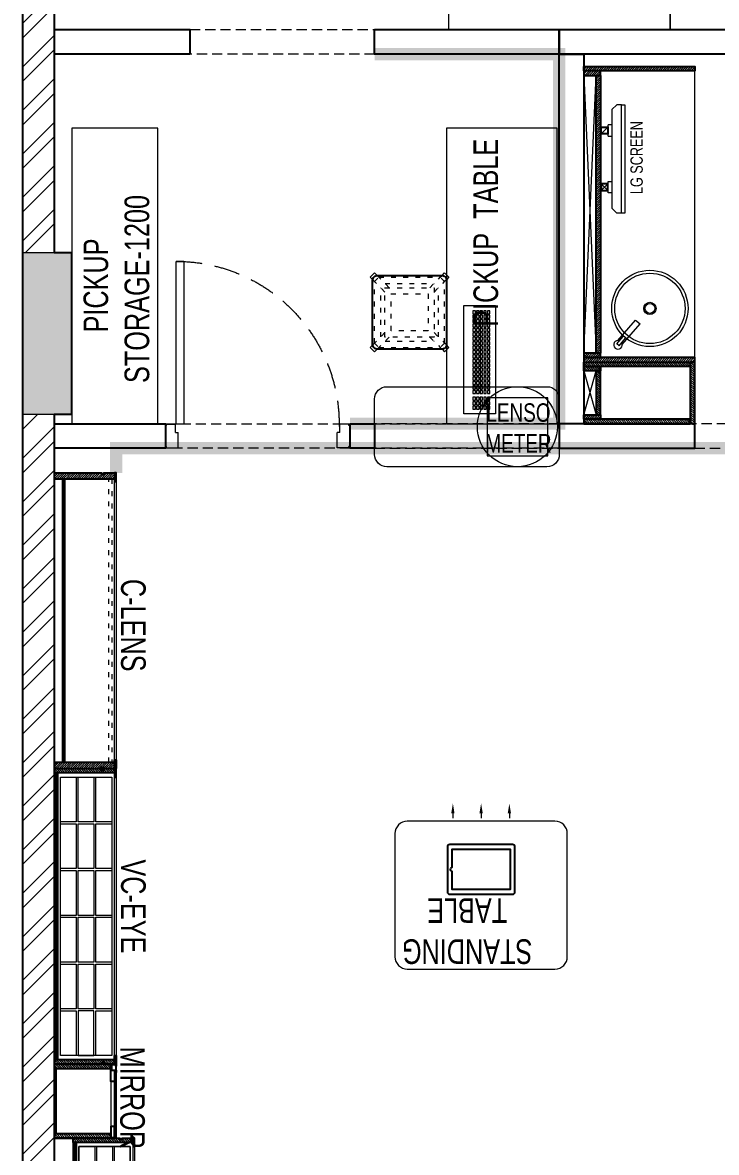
# Model space of a CAD drawing. Header units: feet. Extents: x 9275333 to 9283548, y -6870267 to -6855314.
# Drawn here: x 9275338 to 9278156, y -6862962 to -6858375 of the extents above; entities that cross this region are included whole.
import ezdxf

# ---------------------------------------------------------------- set-up
doc = ezdxf.new("R2010")
doc.units = ezdxf.units.FT
doc.header["$LTSCALE"] = 33
doc.header["$MEASUREMENT"] = 0
for name, pattern in [('a_p6_plan_L18$0$HIDDEN', [0.375, 0.25, -0.125]), ('ACAD_ISO03W100', [30, 12, -18]), ('HIDDEN2', [4.7625, 3.175, -1.5875])]:
    doc.linetypes.add(name, pattern=pattern)
for name, color, linetype, lineweight in [('A-COL', 243, 'Continuous', 9), ('column hatch', 5, 'Continuous', 0), ('Door', 2, 'Continuous', 13), ('Floor-Unit', 1, 'Continuous', 13), ('LENS-DIM', 252, 'Continuous', 5), ('LENS-DOOR', 34, 'Continuous', 20), ('LENS-PARTITION', 21, 'Continuous', 25), ('LENS-TEXT', 31, 'Continuous', 5), ('LENS_CURTAIN', 5, 'a_p6_plan_L18$0$HIDDEN', 9), ('LENS_TEXT', 31, 'Continuous', 5), ('LK-EQPMT', 3, 'Continuous', 18), ('LK-FF&E FLOOR', 1, 'Continuous', 9), ('LK-FF&E WALL', 1, 'Continuous', 9), ('LK-FLUTTED FINISH', 20, 'Continuous', 30), ('LK-IT', 3, 'Continuous', 18), ('LK-MIRROR', 133, 'Continuous', 13), ('LK-TILES FINISH', 251, 'Continuous', 5), ('LN-ELEVATION-1', 81, 'Continuous', 25), ('LN-ELEVATION-2', 103, 'Continuous', 20), ('LN-ELEVATION-3', 125, 'Continuous', 18), ('LN-ELEVATION-4', 145, 'Continuous', 13), ('LN-ELEVATION-5', 167, 'Continuous', 5), ('LN-HATCH', 251, 'Continuous', 0), ('PLANO-TXT', 252, 'Continuous', 5), ('TV', 92, 'Continuous', 18)]:
    doc.layers.add(name, color=color, linetype=linetype, lineweight=lineweight)
doc.layers.add('A-WALL', color=1, linetype='Continuous')
doc.styles.add('LK TXT', font='GILC____.TTF', dxfattribs={"height": 100})
doc.styles.get("Standard").update_dxf_attribs({"font": 'GILC____.TTF'})
pattern_1 = [(45, (7858558.917, 3503823.203), (-4.4901280605, 4.4901280605), [])]
pattern_2 = [(45, (35858.5, -100655.3575), (-4.4194174, 4.4194174), [])]
pattern_3 = [(45, (7858054.0837, 3504049.203), (-4.4901280605, 4.4901280605), [])]

# ---------------------------------------------------------------- blocks, each defined once
blk = doc.blocks.new('A$C86e1028f')
at = {"layer": 'column hatch'}
h = blk.add_hatch(color=8, dxfattribs=at)
h.dxf.hatch_style = 1
h.paths.add_polyline_path([(-4273.9, 3966.2), (-4273.9, 4621.2), (-4473.9, 4621.2), (-4473.9, 3966.2)])
at = {"layer": 'LN-HATCH'}
h = blk.add_hatch(dxfattribs=at)
h.set_pattern_fill('ANSI32', color=256, scale=333, angle=180)
h.set_pattern_definition([(225, (-9479272.32, 5277809.23), (88.2999593, -88.2999593), []), (225, (-9479331.19, 5277809.23), (88.2999593, -88.2999593), [])])
h.paths.add_polyline_path([(-4343.9, -3626.8), (-4343.9, -201.8), (-4473.9, -201.8), (-4473.9, -3626.8)])
h.paths.add_polyline_path([(-4343.9, 463.2), (-4343.9, 3966.2), (-4473.9, 3966.2), (-4473.9, 463.2)])
h.paths.add_polyline_path([(-4343.9, 4621.2), (-4343.9, 8036.2), (-4473.9, 8036.2), (-4473.9, 4621.2)])
at = {"layer": 'A-COL'}
blk.add_lwpolyline([(-4273.9, 3966.2), (-4273.9, 4621.2), (-4473.9, 4621.2), (-4473.9, 3966.2)], close=True, dxfattribs=at)
at = {"layer": 'A-WALL'}
blk.add_lwpolyline([(-4268.9, -4051.8), (-4268.9, -3626.8), (-4343.9, -3626.8), (-4343.9, -201.8), (-4268.9, -201.8), (-4268.9, 463.2), (-4343.9, 463.2), (-4343.9, 3966.2), (-4273.9, 3966.2), (-4273.9, 4621.2), (-4343.9, 4621.2), (-4343.9, 8036.2), (-4243.9, 8036.2), (-4243.9, 8466.2), (-2493.9, 8466.2), (-2463.9, 8466.2), (-2393.9, 8466.2), (-2393.9, 8596.2), (-4473.9, 8596.2), (-4473.9, -4084)], dxfattribs=at)
blk = doc.blocks.new('MIRROR')
at = {"layer": 'LN-HATCH', "ltscale": 0.5}
h = blk.add_hatch(dxfattribs=at)
h.set_pattern_fill('ANSI31', color=256, scale=2)
h.set_pattern_definition([(45, (4060433.7416, 1708720.787), (-4.4901280605, 4.4901280605), [])])
h.paths.add_polyline_path([(212.9, 101.3), (230.9, 101.3), (230.9, -127.7), (212.9, -127.7)])
h.paths.add_polyline_path([(230.9, 95.3), (494.9, 95.3), (494.9, 101.3), (230.9, 101.3)])
h.paths.add_polyline_path([(512.9, 101.3), (494.9, 101.3), (494.9, -127.7), (512.9, -127.7)])
at = {"layer": 'Defpoints'}
blk.add_lwpolyline([(512.9, 101.3), (212.9, 101.3), (212.9, -148.7), (512.9, -148.7)], close=True, dxfattribs=at)
at = {"layer": 'LN-ELEVATION-1'}
for points in [[(212.9, 101.3), (230.9, 101.3), (230.9, -127.7), (212.9, -127.7)], [(230.9, 95.3), (494.9, 95.3), (494.9, 101.3), (230.9, 101.3)], [(512.9, 101.3), (494.9, 101.3), (494.9, -127.7), (512.9, -127.7)], [(259.9, -141.7), (259.9, -127.7), (214.9, -127.7), (214.9, -148.7), (223.9, -148.7), (223.9, -147.2), (216.4, -147.2), (216.4, -141.7)], [(442.9, -141.7), (442.9, -127.7), (487.9, -127.7), (487.9, -148.7), (478.9, -148.7), (478.9, -147.2), (486.4, -147.2), (486.4, -141.7)], [(504.9, -148.7), (504.9, -147.2), (509.4, -147.2), (509.4, -129.2), (487.9, -129.2), (487.9, -127.7), (510.9, -127.7), (510.9, -148.7)]]:
    blk.add_lwpolyline(points, close=True, dxfattribs=at)
at = {"layer": 'LN-ELEVATION-2'}
blk.add_lwpolyline([(259.9, -141.7), (442.9, -141.7), (442.9, -127.7), (259.9, -127.7)], close=True, dxfattribs=at)
at = {"layer": 'LN-ELEVATION-2', "color": 4, "lineweight": 0}
blk.add_lwpolyline([(216.4, -141.7), (486.4, -141.7), (486.4, -147.2), (216.4, -147.2)], close=True, dxfattribs=at)
at = {"layer": 'LN-ELEVATION-4', "ltscale": 0.5}
blk.add_line((478.9, -148.7), (223.9, -148.7), dxfattribs=at)
blk = doc.blocks.new('VC HD 1010')
at = {"layer": 'LN-HATCH', "ltscale": 0.5}
h = blk.add_hatch(dxfattribs=at)
h.set_pattern_fill('ANSI31', color=256, scale=2)
h.set_pattern_definition([(45, (3761554.586, 1795022.936), (-4.490128061, 4.490128061), [])])
h.paths.add_polyline_path([(-505.2, 24), (-505.2, -166), (-499.2, -166), (-499.2, -176), (-505.2, -176), (-505.2, -220), (-487.2, -220), (-487.2, 24)])
h = blk.add_hatch(dxfattribs=at)
h.set_pattern_fill('ANSI31', color=256, scale=2)
h.set_pattern_definition(pattern_1)
h.paths.add_polyline_path([(504.8, 24), (504.8, -166), (498.8, -166), (498.8, -176), (504.8, -176), (504.8, -220), (486.8, -220), (486.8, 24)])
h = blk.add_hatch(dxfattribs=at)
h.set_pattern_fill('ANSI31', color=256, scale=2)
h.set_pattern_definition([(45, (7858741.917, 3503823.203), (-4.4901280605, 4.4901280605), [])])
h.paths.add_polyline_path([(-470.2, -220), (-470.2, -226), (-505.2, -226), (-505.2, -220)])
h = blk.add_hatch(dxfattribs=at)
h.set_pattern_fill('ANSI31', color=256, scale=2)
h.set_pattern_definition(pattern_1)
h.paths.add_polyline_path([(476.8, -220), (476.8, -226), (511.8, -226), (511.8, -220)])
at = {"layer": 'LN-ELEVATION-1', "ltscale": 0.5}
for points in [[(-505.2, 24), (-505.2, -166), (-499.2, -166), (-499.2, -176), (-505.2, -176), (-505.2, -220), (-487.2, -220), (-487.2, 24)], [(486.8, 12), (-487.2, 12), (-487.2, 18), (486.8, 18)], [(504.8, 24), (504.8, -166), (498.8, -166), (498.8, -176), (504.8, -176), (504.8, -220), (486.8, -220), (486.8, 24)], [(-470.2, -220), (-470.2, -226), (-505.2, -226), (-505.2, -220)], [(469.8, -220), (469.8, -226), (504.8, -226), (504.8, -220)]]:
    blk.add_lwpolyline(points, close=True, dxfattribs=at)
at = {"layer": 'LN-ELEVATION-2', "ltscale": 0.5}
blk.add_lwpolyline([(470.2, 0), (-470.2, 0), (-470.2, -208), (470.2, -208)], close=True, dxfattribs=at)
at = {"layer": 'LN-ELEVATION-3', "ltscale": 0.5}
for p, q in [((-487.2, 24), (486.8, 24)), ((-470.2, -220), (469.8, -220)), ((469.8, -226), (-470.2, -226))]:
    blk.add_line(p, q, dxfattribs=at)
for points in [[(-470.2, 0), (-288.5, 0), (-288.5, -64), (-470.2, -64)], [(-280.5, 0), (-98.8, 0), (-98.8, -64), (-280.5, -64)], [(-90.8, 0), (90.8, 0), (90.8, -64), (-90.8, -64)], [(98.8, 0), (280.5, 0), (280.5, -64), (98.8, -64)], [(288.5, 0), (470.2, 0), (470.2, -64), (288.5, -64)], [(-470.2, -136), (-288.5, -136), (-288.5, -72), (-470.2, -72)], [(-280.5, -72), (-98.8, -72), (-98.8, -136), (-280.5, -136)], [(-90.8, -72), (90.8, -72), (90.8, -136), (-90.8, -136)], [(98.8, -72), (280.5, -72), (280.5, -136), (98.8, -136)], [(288.5, -72), (470.2, -72), (470.2, -136), (288.5, -136)], [(-470.2, -144), (-288.5, -144), (-288.5, -208), (-470.2, -208)], [(-280.5, -144), (-98.8, -144), (-98.8, -208), (-280.5, -208)], [(-90.8, -144), (90.8, -144), (90.8, -208), (-90.8, -208)], [(98.8, -144), (280.5, -144), (280.5, -208), (98.8, -208)], [(288.5, -144), (470.2, -144), (470.2, -208), (288.5, -208)]]:
    blk.add_lwpolyline(points, close=True, dxfattribs=at)
blk = doc.blocks.new('JJ SH 1200')
at = {"layer": 'LN-HATCH', "ltscale": 0.5}
h = blk.add_hatch(dxfattribs=at)
h.set_pattern_fill('ANSI31', color=256, scale=2)
h.set_pattern_definition([(45, (4097187.331, 1708800.267), (-4.4901280605, 4.4901280605), [])])
h.paths.add_polyline_path([(792.1, 220), (792.1, 30), (786.1, 30), (786.1, 20), (792.1, 20), (792.1, -24), (767.1, -24), (767.1, 220)])
h.paths.add_polyline_path([(-382.9, 180), (767.1, 180), (767.1, 186), (-382.9, 186)])
h.paths.add_polyline_path([(757.1, -24), (757.1, -30), (792.1, -30), (792.1, -24)])
h.paths.add_polyline_path([(-407.9, 220), (-407.9, 30), (-401.9, 30), (-401.9, 20), (-407.9, 20), (-407.9, -24), (-382.9, -24), (-382.9, 220)])
h.paths.add_polyline_path([(-372.9, -24), (-372.9, -30), (-407.9, -30), (-407.9, -24)])
at = {"layer": 'LN-ELEVATION-1', "ltscale": 0.5}
for points in [[(-407.9, 220), (-407.9, 30), (-401.9, 30), (-401.9, 20), (-407.9, 20), (-407.9, -24), (-382.9, -24), (-382.9, 220)], [(-382.9, 180), (767.1, 180), (767.1, 186), (-382.9, 186)], [(792.1, 220), (792.1, 30), (786.1, 30), (786.1, 20), (792.1, 20), (792.1, -24), (767.1, -24), (767.1, 220)], [(-372.9, -24), (-372.9, -30), (-407.9, -30), (-407.9, -24)], [(757.1, -24), (757.1, -30), (792.1, -30), (792.1, -24)]]:
    blk.add_lwpolyline(points, close=True, dxfattribs=at)
at = {"layer": 'LN-ELEVATION-3', "ltscale": 0.5}
for p, q in [((767.1, 220), (-382.9, 220)), ((757.1, -24), (-372.9, -24)), ((-372.9, -30), (757.1, -30))]:
    blk.add_line(p, q, dxfattribs=at)
at = {"layer": 'LN-ELEVATION-4', "linetype": 'ACAD_ISO03W100', "ltscale": 0.05}
blk.add_lwpolyline([(767.1, 0), (-382.9, 0), (-382.9, -12), (767.1, -12)], close=True, dxfattribs=at)
blk = doc.blocks.new('Standing Table 700X600')
at = {"layer": 'LN-ELEVATION-1', "linetype": 'ByBlock', "lineweight": -2}
for p, q in [((-114.7, -32.3), (-114.7, -12)), ((0, -32.3), (0, -12)), ((114.7, -32.3), (114.7, -12))]:
    blk.add_line(p, q, dxfattribs=at)
at = {"layer": 'LN-ELEVATION-1'}
for points in [[(-127.2, 94.5), (126.8, 94.5, 0.414214), (136.8, 104.5), (136.8, 286.5, 0.414214), (126.8, 296.5), (-127.2, 296.5, 0.414214), (-137.2, 286.5), (-137.2, 104.5, 0.414214)], [(117.2, 186), (117.2, 113.5), (-117.8, 113.5), (-117.8, 277.5), (117.2, 277.5), (117.2, 205, 0.327538), (118.6, 203.1, -0.733799), (118.6, 187.9, 0.327538)]]:
    blk.add_lwpolyline(points, format="xyb", close=True, dxfattribs=at)
at = {"layer": 'LN-ELEVATION-1', "linetype": 'ByBlock', "lineweight": -2}
for points in [[(-108.1, -32.3), (-121.4, -32.3), (-114.7, -72.3)], [(6.7, -32.3), (-6.7, -32.3), (0, -72.3)], [(121.4, -32.3), (108.1, -32.3), (114.7, -72.3)]]:
    blk.add_solid(points, dxfattribs=at)
at = {"layer": 'LN-ELEVATION-2'}
blk.add_lwpolyline([(-300, 0), (300, 0, 0.414214), (350, 50), (350, 550, 0.414214), (300, 600), (-300, 600, 0.414214), (-350, 550), (-350, 50, 0.414214)], format="xyb", close=True, dxfattribs=at)
at = {"layer": 'LENS-TEXT', "color": 7, "linetype": 'Continuous', "ltscale": 3, "insert": (56.8, 445.9), "char_height": 100, "width": 783.964, "attachment_point": 5, "style": 'LK TXT'}
blk.add_mtext('STANDING TABLE', dxfattribs=at)
blk = doc.blocks.new('rtf')
at = {"color": 0, "linetype": 'ByBlock', "lineweight": -2}
for p, q in [((16412.5, -172798.8), (16452.4, -172798.8)), ((16412.5, -172810.8), (16412.5, -172798.8)), ((16412.5, -172810.8), (16452.4, -172810.8)), ((16425.3, -172793.1), (16535.3, -172793.1)), ((16425.3, -172817.1), (16535.3, -172817.1)), ((16535.3, -172793.1), (16535.3, -172817.1))]:
    blk.add_line(p, q, dxfattribs=at)
for centre, radius, start, end in [((16412.5, -172805.1), 17.5, 21.0506, 340.9422), ((16444.5, -172804.8), 9.89, 322.6562, 37.3438)]:
    blk.add_arc(centre, radius, start, end, dxfattribs=at)
blk = doc.blocks.new('dsg')
at = {"color": 0, "linetype": 'ByBlock', "lineweight": -2}
for radius in [155, 143, 25, 20]:
    blk.add_circle((11491.5, -171102.6), radius, dxfattribs=at)
blk.add_blockref('rtf', (-5117.5, 1702.9), dxfattribs=at)
blk = doc.blocks.new('CLINIC - CABINET SINK')
at = {"layer": 'LN-HATCH', "ltscale": 0.5}
h = blk.add_hatch(dxfattribs=at)
h.set_pattern_fill('ANSI31', color=256, scale=2)
h.set_pattern_definition([(45, (4052861.5004, 1708016.356), (-4.4901280605, 4.4901280605), [])])
h.paths.add_polyline_path([(-563.4, 157), (564.6, 157), (564.6, 175), (-563.4, 175)])
h.paths.add_polyline_path([(582.6, 225), (600.6, 225), (600.6, -225), (582.6, -225)])
h.paths.add_polyline_path([(564.6, 225), (582.6, 225), (582.6, 157), (564.6, 157)])
h.paths.add_polyline_path([(-581.4, 225), (-599.4, 225), (-599.4, -225), (-581.4, -225)])
h.paths.add_polyline_path([(-581.4, 225), (-563.4, 225), (-563.4, 157), (-581.4, 157)])
at = {"layer": 'LN-ELEVATION-1', "ltscale": 0.5}
for points in [[(-581.4, 225), (-599.4, 225), (-599.4, -225), (-581.4, -225)], [(-581.4, 225), (-563.4, 225), (-563.4, 157), (-581.4, 157)], [(564.6, 225), (582.6, 225), (582.6, 157), (564.6, 157)], [(582.6, 225), (600.6, 225), (600.6, -225), (582.6, -225)], [(-563.4, 157), (564.6, 157), (564.6, 175), (-563.4, 175)]]:
    blk.add_lwpolyline(points, close=True, dxfattribs=at)
at = {"layer": 'LN-ELEVATION-2', "ltscale": 0.5}
blk.add_line((582.6, -225), (-581.4, -225), dxfattribs=at)
at = {"layer": 'LN-HATCH', "ltscale": 0.5}
for p, q in [((564.6, 225), (-563.4, 175)), ((-563.4, 225), (564.6, 175))]:
    blk.add_line(p, q, dxfattribs=at)
at = {"layer": 'LN-ELEVATION-3', "xscale": -1, "rotation": 41.1558274151866}
blk.add_blockref('dsg', (-103569.3, 136346.7), dxfattribs=at)
blk = doc.blocks.new('CLINIC SCREEN')
at = {"layer": 'TV', "ltscale": 12}
for p, q in [((-220, -19.4), (-200.6, 0)), ((200.6, 0), (-200.6, 0)), ((-138.5, 0), (-138.5, 15.5)), ((-138.5, 15.5), (-92, 15.5)), ((-92, 15.5), (-92, 0)), ((92, 15.5), (92, 0)), ((92, 15.5), (138.5, 15.5)), ((138.5, 0), (138.5, 15.5)), ((220, -19.4), (200.6, 0)), ((-220, -38.8), (-220, -19.4)), ((220, -38.8), (220, -19.4))]:
    blk.add_line(p, q, dxfattribs=at)
at = {"layer": 'TV'}
for p, q in [((-103.1, 42.9), (-127.4, 18.6)), ((-127.4, 42.9), (-103.1, 18.6)), ((102.7, 42.9), (127, 18.6))]:
    blk.add_line(p, q, dxfattribs=at)
for points in [[(-130.4, 15.5), (-100.1, 15.5), (-100.1, 45.9), (-130.4, 45.9)], [(130, 15.5), (99.7, 15.5), (99.7, 45.9), (130, 45.9)], [(-127.4, 18.6), (-103.1, 18.6), (-103.1, 42.9), (-127.4, 42.9)], [(127, 18.6), (102.7, 18.6), (102.7, 42.9), (127, 42.9)]]:
    blk.add_lwpolyline(points, close=True, dxfattribs=at)
at = {"layer": 'TV', "ltscale": 12}
blk.add_lwpolyline([(-220, -51.7), (-220, -38.8), (220, -38.8), (220, -51.7)], close=True, dxfattribs=at)
at = {"layer": 'Floor-Unit', "color": 0, "ltscale": 2, "insert": (5.2, -100.4), "char_height": 50, "attachment_point": 5}
blk.add_mtext_dynamic_manual_height_columns('LG SCREEN', width=466.48, gutter_width=12.5, heights=[0], dxfattribs=at)
blk = doc.blocks.new('CLINIC - MOP CLOSET')
at = {"layer": 'LN-HATCH', "ltscale": 0.5}
h = blk.add_hatch(dxfattribs=at)
h.set_pattern_fill('ANSI31', color=256, scale=50, angle=360)
h.set_pattern_definition(pattern_2)
h.paths.add_polyline_path([(-106.4, 216), (-124.4, 216), (-124.4, -216), (-106.4, -216)])
h = blk.add_hatch(dxfattribs=at)
h.set_pattern_fill('ANSI31', color=256, scale=50, angle=360)
h.set_pattern_definition(pattern_2)
h.paths.add_polyline_path([(-106.4, 216), (-88.4, 216), (-88.4, 148), (-106.4, 148)])
h = blk.add_hatch(dxfattribs=at)
h.set_pattern_fill('ANSI31', color=256, scale=50, angle=360)
h.set_pattern_definition(pattern_2)
h.paths.add_polyline_path([(89.6, 216), (107.6, 216), (107.6, 148), (89.6, 148)])
h = blk.add_hatch(dxfattribs=at)
h.set_pattern_fill('ANSI31', color=256, scale=50, angle=360)
h.set_pattern_definition(pattern_2)
h.paths.add_polyline_path([(107.6, 216), (125.6, 216), (125.6, -216), (107.6, -216)])
h = blk.add_hatch(dxfattribs=at)
h.set_pattern_fill('ANSI31', color=256, scale=50, angle=360)
h.set_pattern_definition(pattern_2)
h.paths.add_polyline_path([(-88.4, 148), (89.6, 148), (89.6, 166), (-88.4, 166)])
h = blk.add_hatch(dxfattribs=at)
h.set_pattern_fill('ANSI31', color=256, scale=50, angle=360)
h.set_pattern_definition([(45, (35894.5, -101037.3575), (-4.4194174, 4.4194174), [])])
h.paths.add_polyline_path([(-115.4, -216), (-124.4, -225), (-124.4, -234), (125.6, -234), (125.6, -216)])
at = {"layer": 'LN-ELEVATION-1', "ltscale": 0.5}
for points in [[(-106.4, 216), (-124.4, 216), (-124.4, -216), (-106.4, -216)], [(-106.4, 216), (-88.4, 216), (-88.4, 148), (-106.4, 148)], [(89.6, 216), (107.6, 216), (107.6, 148), (89.6, 148)], [(107.6, 216), (125.6, 216), (125.6, -216), (107.6, -216)], [(-88.4, 148), (89.6, 148), (89.6, 166), (-88.4, 166)], [(-124.4, -225), (-124.4, -234), (125.6, -234), (125.6, -216), (-115.4, -216)]]:
    blk.add_lwpolyline(points, close=True, dxfattribs=at)
at = {"layer": 'LN-HATCH', "ltscale": 0.5}
for p, q in [((89.6, 216), (-88.4, 166)), ((-88.4, 216), (89.6, 166))]:
    blk.add_line(p, q, dxfattribs=at)
blk = doc.blocks.new('CLENS 600 TYPE 6')
at = {"layer": 'LN-ELEVATION-1', "ltscale": 0.5}
blk.add_lwpolyline([(130, -225), (-130, -225, -0.414214), (-150, -205), (-150, 55, -0.414214), (-130, 75), (130, 75, -0.414214), (150, 55), (150, -205, -0.414214)], format="xyb", close=True, dxfattribs=at)
at = {"layer": 'LN-ELEVATION-3', "linetype": 'ACAD_ISO03W100', "ltscale": 0.05}
for p, q in [((-100, 7.3), (-142.4, 49.7)), ((-142.4, -199.7), (-142.4, 49.7)), ((-82.3, 25), (-124.7, 67.4)), ((124.7, 67.4), (-124.7, 67.4)), ((82.3, 25), (124.7, 67.4)), ((100, 7.3), (142.4, 49.7)), ((142.4, -199.7), (142.4, 49.7)), ((-117.4, -174.7), (-117.4, 24.7)), ((99.7, 42.4), (-99.7, 42.4)), ((117.4, -174.7), (117.4, 24.7)), ((-100, -157.3), (-142.4, -199.7)), ((-82.3, -175), (-124.7, -217.4)), ((82.3, -175), (124.7, -217.4)), ((100, -157.3), (142.4, -199.7)), ((124.7, -217.4), (-124.7, -217.4)), ((99.7, -192.4), (-99.7, -192.4))]:
    blk.add_line(p, q, dxfattribs=at)
for points in [[(-132.2, 74.9), (-124.7, 67.4), (-142.4, 49.7), (-149.9, 57.2)], [(132.2, 74.9), (124.7, 67.4), (142.4, 49.7), (149.9, 57.2)], [(-132.2, -224.9), (-124.7, -217.4), (-142.4, -199.7), (-149.9, -207.2)], [(132.2, -224.9), (124.7, -217.4), (142.4, -199.7), (149.9, -207.2)]]:
    blk.add_lwpolyline(points, dxfattribs=at)
for points in [[(100, -175), (-100, -175), (-100, 25), (100, 25)], [(75, -150), (-75, -150), (-75, 0), (75, 0)]]:
    blk.add_lwpolyline(points, close=True, dxfattribs=at)
at = {"layer": 'LN-ELEVATION-5', "ltscale": 0.5}
for points in [[(-149.9, 57.2), (-160.1, 67.4), (-142.4, 85.1), (-132.2, 74.9)], [(149.9, 57.2), (160.1, 67.4), (142.4, 85.1), (132.2, 74.9)], [(-149.9, -207.2), (-160.1, -217.4), (-142.4, -235.1), (-132.2, -224.9)], [(149.9, -207.2), (160.1, -217.4), (142.4, -235.1), (132.2, -224.9)]]:
    blk.add_lwpolyline(points, dxfattribs=at)
blk = doc.blocks.new('*U24')
at = {"layer": 'LK-EQPMT', "ltscale": 12}
blk.add_lwpolyline([(6, 4.9), (-6, 4.9), (-6, -4.9), (6, -4.9)], close=True, dxfattribs=at)
blk = doc.blocks.new('*U25')
at = {"color": 0, "linetype": 'ByBlock', "lineweight": -2}
for p in [(0, 0), (18, 0), (35.9, 0), (53.9, 0), (71.8, 0), (89.8, 0), (107.8, 0), (125.7, 0), (143.7, 0), (161.6, 0), (179.6, 0), (197.6, 0), (215.5, 0), (233.5, 0), (251.4, 0), (269.4, 0), (287.4, 0), (305.3, 0), (323.3, 0), (0, -14.7), (0, -29.5), (0, -44.2), (18, -14.7), (18, -29.5), (18, -44.2), (35.9, -14.7), (35.9, -29.5), (35.9, -44.2), (53.9, -14.7), (53.9, -29.5), (53.9, -44.2), (71.8, -14.7), (71.8, -29.5), (71.8, -44.2), (89.8, -14.7), (89.8, -29.5), (89.8, -44.2), (107.8, -14.7), (107.8, -29.5), (107.8, -44.2), (125.7, -14.7), (125.7, -29.5), (125.7, -44.2), (143.7, -14.7), (143.7, -29.5), (143.7, -44.2), (161.6, -14.7), (161.6, -29.5), (161.6, -44.2), (179.6, -14.7), (179.6, -29.5), (179.6, -44.2), (197.6, -14.7), (197.6, -29.5), (197.6, -44.2), (215.5, -14.7), (215.5, -29.5), (215.5, -44.2), (233.5, -14.7), (233.5, -29.5), (233.5, -44.2), (251.4, -14.7), (251.4, -29.5), (251.4, -44.2), (269.4, -14.7), (269.4, -29.5), (269.4, -44.2), (287.4, -14.7), (287.4, -29.5), (287.4, -44.2), (305.3, -14.7), (305.3, -29.5), (305.3, -44.2), (323.3, -14.7), (323.3, -29.5), (323.3, -44.2), (0, -59), (18, -59), (35.9, -59), (53.9, -59), (71.8, -59), (89.8, -59), (107.8, -59), (125.7, -59), (143.7, -59), (161.6, -59), (179.6, -59), (197.6, -59), (215.5, -59), (233.5, -59), (251.4, -59), (269.4, -59), (287.4, -59), (305.3, -59), (323.3, -59)]:
    blk.add_blockref('*U24', p, dxfattribs=at)
blk = doc.blocks.new('*U22')
at = {"layer": 'LK-EQPMT', "ltscale": 12}
blk.add_lwpolyline([(6, 4.9), (-6, 4.9), (-6, -4.9), (6, -4.9)], close=True, dxfattribs=at)
blk = doc.blocks.new('*U23')
at = {"color": 0, "linetype": 'ByBlock', "lineweight": -2}
for p in [(0, 0), (18, 0), (35.9, 0), (0, -14.7), (0, -29.5), (0, -44.2), (18, -14.7), (18, -29.5), (18, -44.2), (35.9, -14.7), (35.9, -29.5), (35.9, -44.2), (0, -59), (18, -59), (35.9, -59)]:
    blk.add_blockref('*U22', p, dxfattribs=at)
blk = doc.blocks.new('*U18')
at = {"ltscale": 12}
blk.add_lwpolyline([(8, 0), (8, 129.1), (448, 129.1), (448, 0)], close=True, dxfattribs=at)
for name, p in [('*U25', (35.2, 101.6)), ('*U23', (386.6, 101.6))]:
    blk.add_blockref(name, p)
blk = doc.blocks.new('VC HD 1200')
at = {"layer": 'LN-HATCH', "ltscale": 0.5}
h = blk.add_hatch(dxfattribs=at)
h.set_pattern_fill('ANSI31', color=256, scale=2)
h.set_pattern_definition([(45, (3760859.753, 1795248.936), (-4.490128061, 4.490128061), [])])
h.paths.add_polyline_path([(-1200, 250), (-1200, 60), (-1194, 60), (-1194, 50), (-1200, 50), (-1200, 6), (-1182, 6), (-1182, 250)])
h = blk.add_hatch(dxfattribs=at)
h.set_pattern_fill('ANSI31', color=256, scale=2)
h.set_pattern_definition(pattern_3)
h.paths.add_polyline_path([(0, 250), (0, 60), (-6, 60), (-6, 50), (0, 50), (0, 6), (-18, 6), (-18, 250)])
h = blk.add_hatch(dxfattribs=at)
h.set_pattern_fill('ANSI31', color=256, scale=2)
h.set_pattern_definition([(45, (7858047.0837, 3504049.203), (-4.4901280605, 4.4901280605), [])])
h.paths.add_polyline_path([(-1165, 6), (-1165, 0), (-1200, 0), (-1200, 6)])
h = blk.add_hatch(dxfattribs=at)
h.set_pattern_fill('ANSI31', color=256, scale=2)
h.set_pattern_definition(pattern_3)
h.paths.add_polyline_path([(-28, 6), (-28, 0), (0, 0), (0, 6)])
at = {"layer": 'LN-ELEVATION-1', "ltscale": 0.5}
for points in [[(-1200, 250), (-1200, 60), (-1194, 60), (-1194, 50), (-1200, 50), (-1200, 6), (-1182, 6), (-1182, 250)], [(-18, 238), (-1182, 238), (-1182, 244), (-18, 244)], [(0, 250), (0, 60), (-6, 60), (-6, 50), (0, 50), (0, 6), (-18, 6), (-18, 250)], [(-1165, 6), (-1165, 0), (-1200, 0), (-1200, 6)], [(-35, 6), (-35, 0), (0, 0), (0, 6)]]:
    blk.add_lwpolyline(points, close=True, dxfattribs=at)
at = {"layer": 'LN-ELEVATION-3', "ltscale": 0.5}
for p, q in [((-1182, 250), (-18, 250)), ((-1165, 6), (-35, 6)), ((-35, 0), (-1165, 0))]:
    blk.add_line(p, q, dxfattribs=at)
for points in [[(-1165, 226), (-35, 226), (-35, 18), (-1165, 18)], [(-1165, 226), (-983.3, 226), (-983.3, 162), (-1165, 162)], [(-975.3, 226), (-793.7, 226), (-793.7, 162), (-975.3, 162)], [(-785.7, 226), (-604, 226), (-604, 162), (-785.7, 162)], [(-596, 226), (-414.3, 226), (-414.3, 162), (-596, 162)], [(-406.3, 226), (-224.7, 226), (-224.7, 162), (-406.3, 162)], [(-216.7, 226), (-35, 226), (-35, 162), (-216.7, 162)], [(-1165, 90), (-983.3, 90), (-983.3, 154), (-1165, 154)], [(-975.3, 154), (-793.7, 154), (-793.7, 90), (-975.3, 90)], [(-785.7, 154), (-604, 154), (-604, 90), (-785.7, 90)], [(-596, 154), (-414.3, 154), (-414.3, 90), (-596, 90)], [(-406.3, 154), (-224.7, 154), (-224.7, 90), (-406.3, 90)], [(-216.7, 154), (-35, 154), (-35, 90), (-216.7, 90)], [(-1165, 82), (-983.3, 82), (-983.3, 18), (-1165, 18)], [(-975.3, 82), (-793.7, 82), (-793.7, 18), (-975.3, 18)], [(-785.7, 82), (-604, 82), (-604, 18), (-785.7, 18)], [(-596, 82), (-414.3, 82), (-414.3, 18), (-596, 18)], [(-406.3, 82), (-224.7, 82), (-224.7, 18), (-406.3, 18)], [(-216.7, 82), (-35, 82), (-35, 18), (-216.7, 18)]]:
    blk.add_lwpolyline(points, close=True, dxfattribs=at)
blk = doc.blocks.new('*U43')
at = {"layer": 'LENS-DOOR'}
for p, q in [((548121.7, 1779235.3), (548121.7, 1778573.8)), ((548121.7, 1779235.3), (548153, 1779235.3)), ((548153, 1778573.8), (548153, 1779235.3)), ((547447.3, 1778568.6), (547452.5, 1778568.6)), ((547447.3, 1778484.1), (547447.3, 1778568.6)), ((547452.5, 1778573.8), (547488.9, 1778573.8)), ((547452.5, 1778568.6), (547452.5, 1778573.8)), ((547488.9, 1778539.9), (547488.9, 1778573.8)), ((547488.9, 1778539.9), (547499.3, 1778539.9)), ((547499.3, 1778478.9), (547499.3, 1778539.9)), ((548121.7, 1778573.8), (548153, 1778573.8)), ((548145.2, 1778478.9), (548145.2, 1778539.9)), ((548155.6, 1778539.9), (548145.2, 1778539.9)), ((548192.1, 1778573.8), (548155.6, 1778573.8)), ((548155.6, 1778539.9), (548155.6, 1778573.8)), ((548192.1, 1778568.6), (548192.1, 1778573.8)), ((548197.3, 1778568.6), (548192.1, 1778568.6)), ((548197.3, 1778484.1), (548197.3, 1778568.6)), ((547447.3, 1778484.1), (547452.5, 1778484.1)), ((547452.5, 1778478.9), (547452.5, 1778484.1)), ((547452.5, 1778478.9), (547499.3, 1778478.9)), ((548192.1, 1778478.9), (548145.2, 1778478.9)), ((548192.1, 1778478.9), (548192.1, 1778484.1)), ((548197.3, 1778484.1), (548192.1, 1778484.1))]:
    blk.add_line(p, q, dxfattribs=at)
at = {"layer": 'LENS-DOOR', "color": 7, "linetype": 'HIDDEN2'}
blk.add_ellipse((548153, 1778573.8), major_axis=(-661.5, 0), ratio=1, start_param=-1.570791, end_param=0.051209, dxfattribs=at)

msp = doc.modelspace()

# ---------------------------------------------------------------- linework, layer by layer
at = {"layer": 'LENS-PARTITION'}
for points in [[(9276017.9, -6858503.5), (9275467.9, -6858503.5), (9275467.9, -6858403.5), (9276017.9, -6858403.5)], [(9276767.9, -6858403.5), (9277517.9, -6858403.5), (9277517.9, -6858503.5), (9276767.9, -6858503.5)], [(9277517.9, -6858403.5), (9280017.9, -6858403.5), (9280017.9, -6858503.5), (9277517.9, -6858503.5)], [(9277517.9, -6858503.5), (9277617.9, -6858503.5), (9277617.9, -6860003.5), (9277517.9, -6860003.5)], [(9275467.9, -6860003.5), (9275917.9, -6860003.5), (9275917.9, -6860103.5), (9275467.9, -6860103.5)], [(9276667.9, -6860003.5), (9276767.9, -6860003.5), (9276767.9, -6860103.5), (9276667.9, -6860103.5)], [(9278067.9, -6860003.5), (9277517.9, -6860003.5), (9277517.9, -6860103.5), (9278067.9, -6860103.5)]]:
    msp.add_lwpolyline(points, close=True, dxfattribs=at)
at = {"layer": 'LENS_CURTAIN', "ltscale": 5}
for points in [[(9276017.9, -6858403.5), (9276767.9, -6858403.5), (9276767.9, -6858503.5), (9276017.9, -6858503.5)], [(9276667.9, -6860103.5), (9275917.9, -6860103.5), (9275917.9, -6860003.5), (9276667.9, -6860003.5)], [(9276767.9, -6860003.5), (9277517.9, -6860003.5), (9277517.9, -6860103.5), (9276767.9, -6860103.5)], [(9277517.9, -6860003.5), (9276767.9, -6860003.5), (9276767.9, -6860103.5), (9277517.9, -6860103.5)], [(9278067.9, -6860103.5), (9278817.9, -6860103.5), (9278817.9, -6860003.5), (9278067.9, -6860003.5)]]:
    msp.add_lwpolyline(points, close=True, dxfattribs=at)
at = {"layer": 'LK-EQPMT'}
msp.add_lwpolyline([(9277470.8, -6860133.5), (9277470.8, -6859898.5), (9277224.8, -6859898.5), (9277224.8, -6860133.5)], close=True, dxfattribs=at)
at = {"layer": 'LK-FF&E WALL'}
for points in [[(9277967.9, -6857953.5), (9277067.9, -6857953.5), (9277067.9, -6858403.5), (9277967.9, -6858403.5)], [(9277967.9, -6858403.5), (9278367.9, -6858403.5), (9278367.9, -6858003.5), (9277967.9, -6858003.5)], [(9275887.9, -6858803.5), (9275537.9, -6858803.5), (9275537.9, -6860003.5), (9275887.9, -6860003.5)], [(9277509.8, -6860003.5), (9277509.8, -6858803.5), (9277059.8, -6858803.5), (9277059.8, -6860003.5)]]:
    msp.add_lwpolyline(points, close=True, dxfattribs=at)
msp.add_lwpolyline([(9276767.9, -6860128.5), (9276767.9, -6859903.5, -0.414214), (9276817.9, -6859853.5), (9277467.9, -6859853.5, -0.414214), (9277517.9, -6859903.5), (9277517.9, -6860128.5, -0.414214), (9277467.9, -6860178.5), (9276817.9, -6860178.5, -0.414214)], format="xyb", close=True, dxfattribs=at)
msp.add_circle((9277347.8, -6860016), 162.5, dxfattribs=at)
at = {"layer": 'LK-FLUTTED FINISH', "linetype": 'ACAD_ISO03W100', "ltscale": 0.05, "const_width": 50}
msp.add_lwpolyline([(9276667.9, -6860103.5), (9280346, -6860103.5)], dxfattribs=at)
at = {"layer": 'LK-MIRROR', "linetype": 'ACAD_ISO03W100', "ltscale": 0.05, "const_width": 50}
msp.add_lwpolyline([(9275717.9, -6860203.5), (9275717.9, -6860103.5), (9276667.9, -6860103.5)], dxfattribs=at)
at = {"layer": 'LK-TILES FINISH', "color": 212, "linetype": 'ACAD_ISO03W100', "ltscale": 0.05, "const_width": 50}
msp.add_lwpolyline([(9276767.9, -6858503.5), (9277517.9, -6858503.5), (9277517.9, -6860003.5), (9276667.9, -6860003.5)], dxfattribs=at)

# ---------------------------------------------------------------- block references
at = {"layer": 'Door', "xscale": -1}
msp.add_blockref('*U43', (9824115.2, -8638579.9), dxfattribs=at)
at = {"layer": 'LENS-DIM', "color": 2}
msp.add_blockref('A$C86e1028f', (9279811.8, -6863931.7), dxfattribs=at)
at = {"layer": 'LK-FF&E FLOOR', "rotation": 180}
msp.add_blockref('Standing Table 700X600', (9277200.4, -6861617.4), dxfattribs=at)
at = {"layer": 'LK-FF&E WALL', "xscale": -1, "rotation": 90}
for name, p in [('CLINIC - CABINET SINK', (9277842.9, -6859152.9)), ('JJ SH 1200', (9275687.9, -6860611.4))]:
    msp.add_blockref(name, p, dxfattribs=at)
at = {"layer": 'LK-FF&E WALL'}
for name, p, rotation in [('CLENS 600 TYPE 6', (9276984.8, -6859551.7), 269.9999999999999), ('CLINIC - MOP CLOSET', (9277833.9, -6859879.1), 90.00000000000003), ('VC HD 1200', (9275717.9, -6861403.5), 90.00000000000003), ('MIRROR', (9275569.3, -6863116.4), 90.00000000000003), ('VC HD 1010', (9275566.9, -6863408.3), 90.00000000000003)]:
    msp.add_blockref(name, p, dxfattribs=dict(at, rotation=rotation))
at = {"layer": 'LK-IT', "rotation": 90.00000000000003}
msp.add_blockref('CLINIC SCREEN', (9277731.8, -6858928.5), dxfattribs=at)
at = {"layer": 'LK-IT', "ltscale": 0.5, "rotation": 269.9999999999999}
msp.add_blockref('*U18', (9277129.5, -6859515.9), dxfattribs=at)

# ---------------------------------------------------------------- texts
at = {"layer": 'LENS-TEXT', "color": 0, "linetype": 'Continuous', "ltscale": 3, "char_height": 100, "attachment_point": 5, "rotation": 90, "style": 'LK TXT'}
for s, width, insert in [('PICKUP  TABLE  ', 783.964, (9277220, -6859228.6)), (' PICKUP STORAGE-1200', 1099.487, (9275719.5, -6859456.6))]:
    msp.add_mtext_dynamic_manual_height_columns(s, width=width, gutter_width=1, heights=[0], dxfattribs=dict(at, insert=insert))
at = {"layer": 'LENS-TEXT', "color": 0, "linetype": 'Continuous', "ltscale": 3, "insert": (9277352.1, -6860020.8), "char_height": 75, "attachment_point": 5, "style": 'LK TXT'}
msp.add_mtext_dynamic_manual_height_columns('LENSO\\PMETER', width=353.056, gutter_width=0.5, heights=[0], dxfattribs=at)
at = {"layer": 'LENS_TEXT', "linetype": 'Continuous', "ltscale": 3, "insert": (9275783.7, -6862740.3), "char_height": 100, "width": 324.474, "attachment_point": 5, "rotation": 270, "style": 'LK TXT'}
msp.add_mtext('{\\C7;MIRROR}', dxfattribs=at)
at = {"layer": 'PLANO-TXT', "linetype": 'Continuous', "ltscale": 3, "char_height": 100, "width": 271.785, "attachment_point": 5, "rotation": 270, "style": 'LK TXT'}
for s, insert in [('C-LENS', (9275787.2, -6860821.7)), ('VC-EYE', (9275787.2, -6861963.2))]:
    msp.add_mtext(s, dxfattribs=dict(at, insert=insert))

doc.saveas('drawing.dxf')
